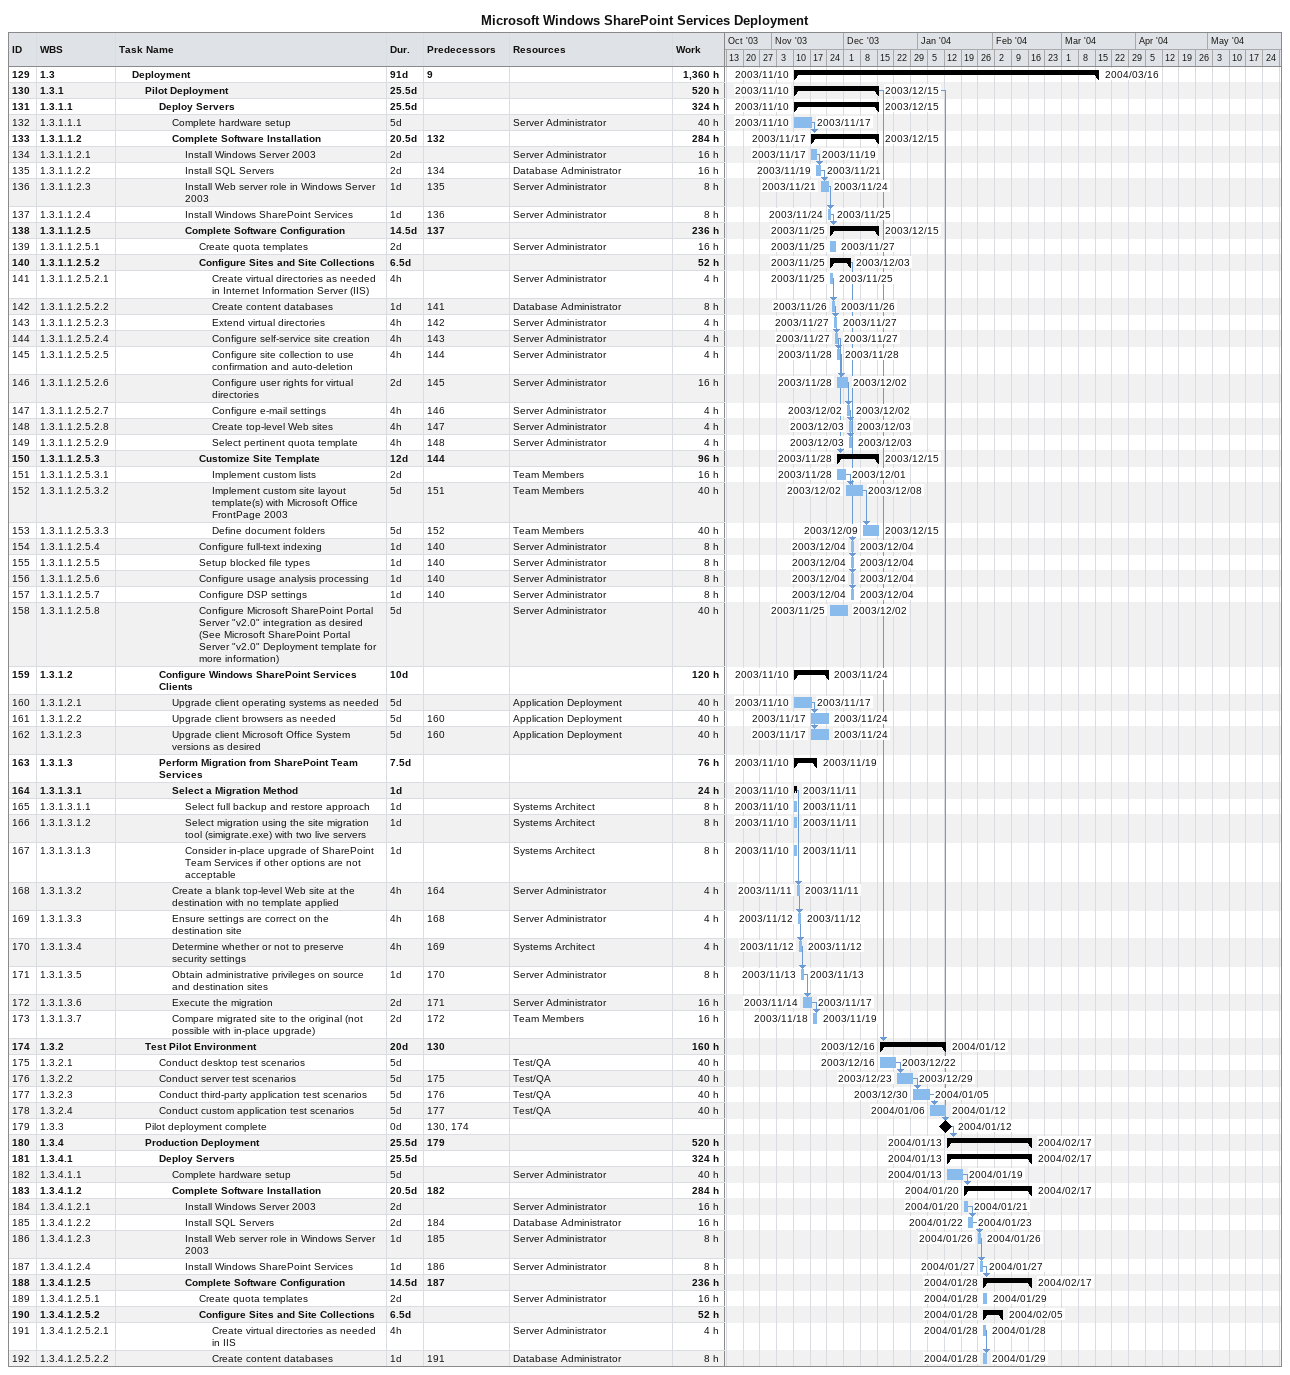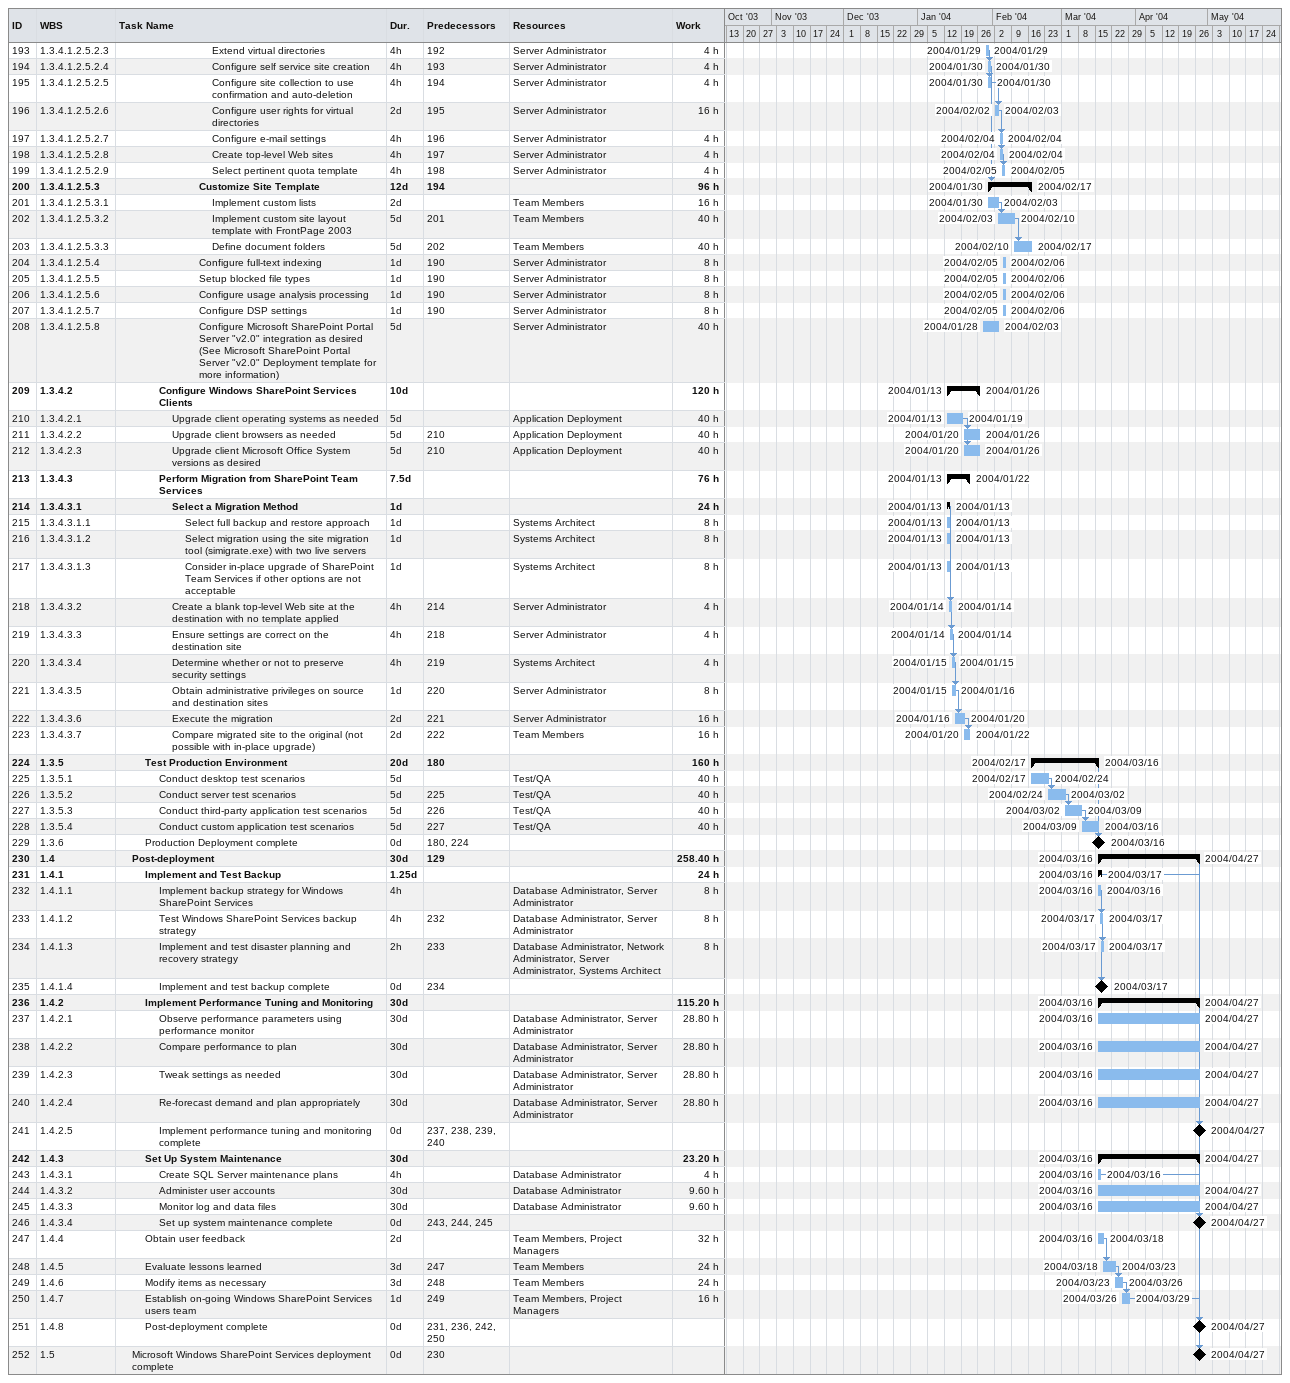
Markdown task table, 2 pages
Microsoft Windows SharePoint Services Deployment

| ID | WBS | Task | Duration | Start | Finish | Predecessors | Resources | Work (h) |
|---|---|---|---|---|---|---|---|---|
| 129 | 1.3 | **Deployment** | 91d | 2003-11-10 | 2004-03-16 | 9 |  | 1360 |
| 130 | 1.3.1 | **Pilot Deployment** | 25.5d | 2003-11-10 | 2003-12-15 |  |  | 520 |
| 131 | 1.3.1.1 | **Deploy Servers** | 25.5d | 2003-11-10 | 2003-12-15 |  |  | 324 |
| 132 | 1.3.1.1.1 | Complete hardware setup | 5d | 2003-11-10 | 2003-11-17 |  | Server Administrator | 40 |
| 133 | 1.3.1.1.2 | **Complete Software Installation** | 20.5d | 2003-11-17 | 2003-12-15 | 132 |  | 284 |
| 134 | 1.3.1.1.2.1 | Install Windows Server 2003 | 2d | 2003-11-17 | 2003-11-19 |  | Server Administrator | 16 |
| 135 | 1.3.1.1.2.2 | Install SQL Servers | 2d | 2003-11-19 | 2003-11-21 | 134 | Database Administrator | 16 |
| 136 | 1.3.1.1.2.3 | Install Web server role in Windows Server 2003 | 1d | 2003-11-21 | 2003-11-24 | 135 | Server Administrator | 8 |
| 137 | 1.3.1.1.2.4 | Install Windows SharePoint Services | 1d | 2003-11-24 | 2003-11-25 | 136 | Server Administrator | 8 |
| 138 | 1.3.1.1.2.5 | **Complete Software Configuration** | 14.5d | 2003-11-25 | 2003-12-15 | 137 |  | 236 |
| 139 | 1.3.1.1.2.5.1 | Create quota templates | 2d | 2003-11-25 | 2003-11-27 |  | Server Administrator | 16 |
| 140 | 1.3.1.1.2.5.2 | **Configure Sites and Site Collections** | 6.5d | 2003-11-25 | 2003-12-03 |  |  | 52 |
| 141 | 1.3.1.1.2.5.2.1 | Create virtual directories as needed in Internet Information Server (IIS) | 4h | 2003-11-25 | 2003-11-25 |  | Server Administrator | 4 |
| 142 | 1.3.1.1.2.5.2.2 | Create content databases | 1d | 2003-11-26 | 2003-11-26 | 141 | Database Administrator | 8 |
| 143 | 1.3.1.1.2.5.2.3 | Extend virtual directories | 4h | 2003-11-27 | 2003-11-27 | 142 | Server Administrator | 4 |
| 144 | 1.3.1.1.2.5.2.4 | Configure self-service site creation | 4h | 2003-11-27 | 2003-11-27 | 143 | Server Administrator | 4 |
| 145 | 1.3.1.1.2.5.2.5 | Configure site collection to use confirmation and auto-deletion | 4h | 2003-11-28 | 2003-11-28 | 144 | Server Administrator | 4 |
| 146 | 1.3.1.1.2.5.2.6 | Configure user rights for virtual directories | 2d | 2003-11-28 | 2003-12-02 | 145 | Server Administrator | 16 |
| 147 | 1.3.1.1.2.5.2.7 | Configure e-mail settings | 4h | 2003-12-02 | 2003-12-02 | 146 | Server Administrator | 4 |
| 148 | 1.3.1.1.2.5.2.8 | Create top-level Web sites | 4h | 2003-12-03 | 2003-12-03 | 147 | Server Administrator | 4 |
| 149 | 1.3.1.1.2.5.2.9 | Select pertinent quota template | 4h | 2003-12-03 | 2003-12-03 | 148 | Server Administrator | 4 |
| 150 | 1.3.1.1.2.5.3 | **Customize Site Template** | 12d | 2003-11-28 | 2003-12-15 | 144 |  | 96 |
| 151 | 1.3.1.1.2.5.3.1 | Implement custom lists | 2d | 2003-11-28 | 2003-12-01 |  | Team Members | 16 |
| 152 | 1.3.1.1.2.5.3.2 | Implement custom site layout template(s) with Microsoft Office FrontPage 2003 | 5d | 2003-12-02 | 2003-12-08 | 151 | Team Members | 40 |
| 153 | 1.3.1.1.2.5.3.3 | Define document folders | 5d | 2003-12-09 | 2003-12-15 | 152 | Team Members | 40 |
| 154 | 1.3.1.1.2.5.4 | Configure full-text indexing | 1d | 2003-12-04 | 2003-12-04 | 140 | Server Administrator | 8 |
| 155 | 1.3.1.1.2.5.5 | Setup blocked file types | 1d | 2003-12-04 | 2003-12-04 | 140 | Server Administrator | 8 |
| 156 | 1.3.1.1.2.5.6 | Configure usage analysis processing | 1d | 2003-12-04 | 2003-12-04 | 140 | Server Administrator | 8 |
| 157 | 1.3.1.1.2.5.7 | Configure DSP settings | 1d | 2003-12-04 | 2003-12-04 | 140 | Server Administrator | 8 |
| 158 | 1.3.1.1.2.5.8 | Configure Microsoft SharePoint Portal Server "v2.0" integration as desired (See Microsoft SharePoint Portal Server "v2.0" Deployment template for more information) | 5d | 2003-11-25 | 2003-12-02 |  | Server Administrator | 40 |
| 159 | 1.3.1.2 | **Configure Windows SharePoint Services Clients** | 10d | 2003-11-10 | 2003-11-24 |  |  | 120 |
| 160 | 1.3.1.2.1 | Upgrade client operating systems as needed | 5d | 2003-11-10 | 2003-11-17 |  | Application Deployment | 40 |
| 161 | 1.3.1.2.2 | Upgrade client browsers as needed | 5d | 2003-11-17 | 2003-11-24 | 160 | Application Deployment | 40 |
| 162 | 1.3.1.2.3 | Upgrade client Microsoft Office System versions as desired | 5d | 2003-11-17 | 2003-11-24 | 160 | Application Deployment | 40 |
| 163 | 1.3.1.3 | **Perform Migration from SharePoint Team Services** | 7.5d | 2003-11-10 | 2003-11-19 |  |  | 76 |
| 164 | 1.3.1.3.1 | **Select a Migration Method** | 1d | 2003-11-10 | 2003-11-11 |  |  | 24 |
| 165 | 1.3.1.3.1.1 | Select full backup and restore approach | 1d | 2003-11-10 | 2003-11-11 |  | Systems Architect | 8 |
| 166 | 1.3.1.3.1.2 | Select migration using the site migration tool (simigrate.exe) with two live servers | 1d | 2003-11-10 | 2003-11-11 |  | Systems Architect | 8 |
| 167 | 1.3.1.3.1.3 | Consider in-place upgrade of SharePoint Team Services if other options are not acceptable | 1d | 2003-11-10 | 2003-11-11 |  | Systems Architect | 8 |
| 168 | 1.3.1.3.2 | Create a blank top-level Web site at the destination with no template applied | 4h | 2003-11-11 | 2003-11-11 | 164 | Server Administrator | 4 |
| 169 | 1.3.1.3.3 | Ensure settings are correct on the destination site | 4h | 2003-11-12 | 2003-11-12 | 168 | Server Administrator | 4 |
| 170 | 1.3.1.3.4 | Determine whether or not to preserve security settings | 4h | 2003-11-12 | 2003-11-12 | 169 | Systems Architect | 4 |
| 171 | 1.3.1.3.5 | Obtain administrative privileges on source and destination sites | 1d | 2003-11-13 | 2003-11-13 | 170 | Server Administrator | 8 |
| 172 | 1.3.1.3.6 | Execute the migration | 2d | 2003-11-14 | 2003-11-17 | 171 | Server Administrator | 16 |
| 173 | 1.3.1.3.7 | Compare migrated site to the original (not possible with in-place upgrade) | 2d | 2003-11-18 | 2003-11-19 | 172 | Team Members | 16 |
| 174 | 1.3.2 | **Test Pilot Environment** | 20d | 2003-12-16 | 2004-01-12 | 130 |  | 160 |
| 175 | 1.3.2.1 | Conduct desktop test scenarios | 5d | 2003-12-16 | 2003-12-22 |  | Test/QA | 40 |
| 176 | 1.3.2.2 | Conduct server test scenarios | 5d | 2003-12-23 | 2003-12-29 | 175 | Test/QA | 40 |
| 177 | 1.3.2.3 | Conduct third-party application test scenarios | 5d | 2003-12-30 | 2004-01-05 | 176 | Test/QA | 40 |
| 178 | 1.3.2.4 | Conduct custom application test scenarios | 5d | 2004-01-06 | 2004-01-12 | 177 | Test/QA | 40 |
| 179 | 1.3.3 | Pilot deployment complete | 0d | 2004-01-12 | 2004-01-12 | 130, 174 |  |  |
| 180 | 1.3.4 | **Production Deployment** | 25.5d | 2004-01-13 | 2004-02-17 | 179 |  | 520 |
| 181 | 1.3.4.1 | **Deploy Servers** | 25.5d | 2004-01-13 | 2004-02-17 |  |  | 324 |
| 182 | 1.3.4.1.1 | Complete hardware setup | 5d | 2004-01-13 | 2004-01-19 |  | Server Administrator | 40 |
| 183 | 1.3.4.1.2 | **Complete Software Installation** | 20.5d | 2004-01-20 | 2004-02-17 | 182 |  | 284 |
| 184 | 1.3.4.1.2.1 | Install Windows Server 2003 | 2d | 2004-01-20 | 2004-01-21 |  | Server Administrator | 16 |
| 185 | 1.3.4.1.2.2 | Install SQL Servers | 2d | 2004-01-22 | 2004-01-23 | 184 | Database Administrator | 16 |
| 186 | 1.3.4.1.2.3 | Install Web server role in Windows Server 2003 | 1d | 2004-01-26 | 2004-01-26 | 185 | Server Administrator | 8 |
| 187 | 1.3.4.1.2.4 | Install Windows SharePoint Services | 1d | 2004-01-27 | 2004-01-27 | 186 | Server Administrator | 8 |
| 188 | 1.3.4.1.2.5 | **Complete Software Configuration** | 14.5d | 2004-01-28 | 2004-02-17 | 187 |  | 236 |
| 189 | 1.3.4.1.2.5.1 | Create quota templates | 2d | 2004-01-28 | 2004-01-29 |  | Server Administrator | 16 |
| 190 | 1.3.4.1.2.5.2 | **Configure Sites and Site Collections** | 6.5d | 2004-01-28 | 2004-02-05 |  |  | 52 |
| 191 | 1.3.4.1.2.5.2.1 | Create virtual directories as needed in IIS | 4h | 2004-01-28 | 2004-01-28 |  | Server Administrator | 4 |
| 192 | 1.3.4.1.2.5.2.2 | Create content databases | 1d | 2004-01-28 | 2004-01-29 | 191 | Database Administrator | 8 |
| 193 | 1.3.4.1.2.5.2.3 | Extend virtual directories | 4h | 2004-01-29 | 2004-01-29 | 192 | Server Administrator | 4 |
| 194 | 1.3.4.1.2.5.2.4 | Configure self service site creation | 4h | 2004-01-30 | 2004-01-30 | 193 | Server Administrator | 4 |
| 195 | 1.3.4.1.2.5.2.5 | Configure site collection to use confirmation and auto-deletion | 4h | 2004-01-30 | 2004-01-30 | 194 | Server Administrator | 4 |
| 196 | 1.3.4.1.2.5.2.6 | Configure user rights for virtual directories | 2d | 2004-02-02 | 2004-02-03 | 195 | Server Administrator | 16 |
| 197 | 1.3.4.1.2.5.2.7 | Configure e-mail settings | 4h | 2004-02-04 | 2004-02-04 | 196 | Server Administrator | 4 |
| 198 | 1.3.4.1.2.5.2.8 | Create top-level Web sites | 4h | 2004-02-04 | 2004-02-04 | 197 | Server Administrator | 4 |
| 199 | 1.3.4.1.2.5.2.9 | Select pertinent quota template | 4h | 2004-02-05 | 2004-02-05 | 198 | Server Administrator | 4 |
| 200 | 1.3.4.1.2.5.3 | **Customize Site Template** | 12d | 2004-01-30 | 2004-02-17 | 194 |  | 96 |
| 201 | 1.3.4.1.2.5.3.1 | Implement custom lists | 2d | 2004-01-30 | 2004-02-03 |  | Team Members | 16 |
| 202 | 1.3.4.1.2.5.3.2 | Implement custom site layout template with FrontPage 2003 | 5d | 2004-02-03 | 2004-02-10 | 201 | Team Members | 40 |
| 203 | 1.3.4.1.2.5.3.3 | Define document folders | 5d | 2004-02-10 | 2004-02-17 | 202 | Team Members | 40 |
| 204 | 1.3.4.1.2.5.4 | Configure full-text indexing | 1d | 2004-02-05 | 2004-02-06 | 190 | Server Administrator | 8 |
| 205 | 1.3.4.1.2.5.5 | Setup blocked file types | 1d | 2004-02-05 | 2004-02-06 | 190 | Server Administrator | 8 |
| 206 | 1.3.4.1.2.5.6 | Configure usage analysis processing | 1d | 2004-02-05 | 2004-02-06 | 190 | Server Administrator | 8 |
| 207 | 1.3.4.1.2.5.7 | Configure DSP settings | 1d | 2004-02-05 | 2004-02-06 | 190 | Server Administrator | 8 |
| 208 | 1.3.4.1.2.5.8 | Configure Microsoft SharePoint Portal Server "v2.0" integration as desired (See Microsoft SharePoint Portal Server "v2.0" Deployment template for more information) | 5d | 2004-01-28 | 2004-02-03 |  | Server Administrator | 40 |
| 209 | 1.3.4.2 | **Configure Windows SharePoint Services Clients** | 10d | 2004-01-13 | 2004-01-26 |  |  | 120 |
| 210 | 1.3.4.2.1 | Upgrade client operating systems as needed | 5d | 2004-01-13 | 2004-01-19 |  | Application Deployment | 40 |
| 211 | 1.3.4.2.2 | Upgrade client browsers as needed | 5d | 2004-01-20 | 2004-01-26 | 210 | Application Deployment | 40 |
| 212 | 1.3.4.2.3 | Upgrade client Microsoft Office System versions as desired | 5d | 2004-01-20 | 2004-01-26 | 210 | Application Deployment | 40 |
| 213 | 1.3.4.3 | **Perform Migration from SharePoint Team Services** | 7.5d | 2004-01-13 | 2004-01-22 |  |  | 76 |
| 214 | 1.3.4.3.1 | **Select a Migration Method** | 1d | 2004-01-13 | 2004-01-13 |  |  | 24 |
| 215 | 1.3.4.3.1.1 | Select full backup and restore approach | 1d | 2004-01-13 | 2004-01-13 |  | Systems Architect | 8 |
| 216 | 1.3.4.3.1.2 | Select migration using the site migration tool (simigrate.exe) with two live servers | 1d | 2004-01-13 | 2004-01-13 |  | Systems Architect | 8 |
| 217 | 1.3.4.3.1.3 | Consider in-place upgrade of SharePoint Team Services if other options are not acceptable | 1d | 2004-01-13 | 2004-01-13 |  | Systems Architect | 8 |
| 218 | 1.3.4.3.2 | Create a blank top-level Web site at the destination with no template applied | 4h | 2004-01-14 | 2004-01-14 | 214 | Server Administrator | 4 |
| 219 | 1.3.4.3.3 | Ensure settings are correct on the destination site | 4h | 2004-01-14 | 2004-01-14 | 218 | Server Administrator | 4 |
| 220 | 1.3.4.3.4 | Determine whether or not to preserve security settings | 4h | 2004-01-15 | 2004-01-15 | 219 | Systems Architect | 4 |
| 221 | 1.3.4.3.5 | Obtain administrative privileges on source and destination sites | 1d | 2004-01-15 | 2004-01-16 | 220 | Server Administrator | 8 |
| 222 | 1.3.4.3.6 | Execute the migration | 2d | 2004-01-16 | 2004-01-20 | 221 | Server Administrator | 16 |
| 223 | 1.3.4.3.7 | Compare migrated site to the original (not possible with in-place upgrade) | 2d | 2004-01-20 | 2004-01-22 | 222 | Team Members | 16 |
| 224 | 1.3.5 | **Test Production Environment** | 20d | 2004-02-17 | 2004-03-16 | 180 |  | 160 |
| 225 | 1.3.5.1 | Conduct desktop test scenarios | 5d | 2004-02-17 | 2004-02-24 |  | Test/QA | 40 |
| 226 | 1.3.5.2 | Conduct server test scenarios | 5d | 2004-02-24 | 2004-03-02 | 225 | Test/QA | 40 |
| 227 | 1.3.5.3 | Conduct third-party application test scenarios | 5d | 2004-03-02 | 2004-03-09 | 226 | Test/QA | 40 |
| 228 | 1.3.5.4 | Conduct custom application test scenarios | 5d | 2004-03-09 | 2004-03-16 | 227 | Test/QA | 40 |
| 229 | 1.3.6 | Production Deployment complete | 0d | 2004-03-16 | 2004-03-16 | 180, 224 |  |  |
| 230 | 1.4 | **Post-deployment** | 30d | 2004-03-16 | 2004-04-27 | 129 |  | 258.40 |
| 231 | 1.4.1 | **Implement and Test Backup** | 1.25d | 2004-03-16 | 2004-03-17 |  |  | 24 |
| 232 | 1.4.1.1 | Implement backup strategy for Windows SharePoint Services | 4h | 2004-03-16 | 2004-03-16 |  | Database Administrator, Server Administrator | 8 |
| 233 | 1.4.1.2 | Test Windows SharePoint Services backup strategy | 4h | 2004-03-17 | 2004-03-17 | 232 | Database Administrator, Server Administrator | 8 |
| 234 | 1.4.1.3 | Implement and test disaster planning and recovery strategy | 2h | 2004-03-17 | 2004-03-17 | 233 | Database Administrator, Network Administrator, Server Administrator, Systems Architect | 8 |
| 235 | 1.4.1.4 | Implement and test backup complete | 0d | 2004-03-17 | 2004-03-17 | 234 |  |  |
| 236 | 1.4.2 | **Implement Performance Tuning and Monitoring** | 30d | 2004-03-16 | 2004-04-27 |  |  | 115.20 |
| 237 | 1.4.2.1 | Observe performance parameters using performance monitor | 30d | 2004-03-16 | 2004-04-27 |  | Database Administrator, Server Administrator | 28.80 |
| 238 | 1.4.2.2 | Compare performance to plan | 30d | 2004-03-16 | 2004-04-27 |  | Database Administrator, Server Administrator | 28.80 |
| 239 | 1.4.2.3 | Tweak settings as needed | 30d | 2004-03-16 | 2004-04-27 |  | Database Administrator, Server Administrator | 28.80 |
| 240 | 1.4.2.4 | Re-forecast demand and plan appropriately | 30d | 2004-03-16 | 2004-04-27 |  | Database Administrator, Server Administrator | 28.80 |
| 241 | 1.4.2.5 | Implement performance tuning and monitoring complete | 0d | 2004-04-27 | 2004-04-27 | 237, 238, 239, 240 |  |  |
| 242 | 1.4.3 | **Set Up System Maintenance** | 30d | 2004-03-16 | 2004-04-27 |  |  | 23.20 |
| 243 | 1.4.3.1 | Create SQL Server maintenance plans | 4h | 2004-03-16 | 2004-03-16 |  | Database Administrator | 4 |
| 244 | 1.4.3.2 | Administer user accounts | 30d | 2004-03-16 | 2004-04-27 |  | Database Administrator | 9.60 |
| 245 | 1.4.3.3 | Monitor log and data files | 30d | 2004-03-16 | 2004-04-27 |  | Database Administrator | 9.60 |
| 246 | 1.4.3.4 | Set up system maintenance complete | 0d | 2004-04-27 | 2004-04-27 | 243, 244, 245 |  |  |
| 247 | 1.4.4 | Obtain user feedback | 2d | 2004-03-16 | 2004-03-18 |  | Team Members, Project Managers | 32 |
| 248 | 1.4.5 | Evaluate lessons learned | 3d | 2004-03-18 | 2004-03-23 | 247 | Team Members | 24 |
| 249 | 1.4.6 | Modify items as necessary | 3d | 2004-03-23 | 2004-03-26 | 248 | Team Members | 24 |
| 250 | 1.4.7 | Establish on-going Windows SharePoint Services users team | 1d | 2004-03-26 | 2004-03-29 | 249 | Team Members, Project Managers | 16 |
| 251 | 1.4.8 | Post-deployment complete | 0d | 2004-04-27 | 2004-04-27 | 231, 236, 242, 250 |  |  |
| 252 | 1.5 | Microsoft Windows SharePoint Services deployment complete | 0d | 2004-04-27 | 2004-04-27 | 230 |  |  |
